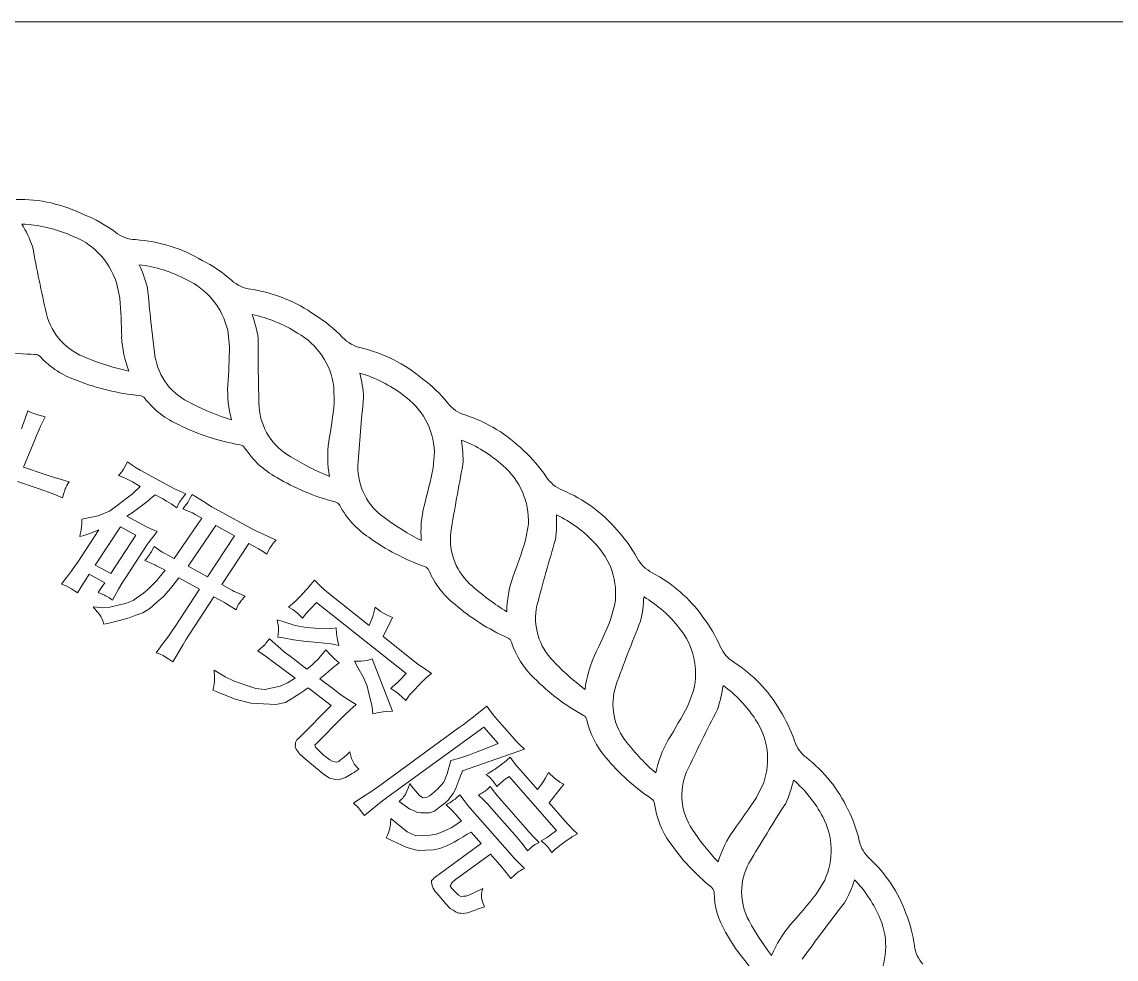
# Model space of a CAD drawing. Header units: millimetres. Extents: x 5 to 599, y 5 to 425.
# Drawn here: x 569.58 to 577.97, y 257.68 to 264.87 of the extents above; entities that cross this region are included whole.
import ezdxf

# ---------------------------------------------------------------- set-up
doc = ezdxf.new("R2010")
doc.units = ezdxf.units.MM
doc.linetypes.add('XKITLINE00', pattern=[0])
doc.layers.add('OtherObjectType', color=1, linetype='Continuous', lineweight=0)

# ---------------------------------------------------------------- blocks, each defined once
blk = doc.blocks.new('*A3')
at = {"layer": 'OtherObjectType', "color": 7, "linetype": 'XKITLINE00', "lineweight": 0}
blk.add_line((539.9, 264.8665), (593.9691, 264.8665), dxfattribs=at)
at = {"layer": 'OtherObjectType', "color": 6, "linetype": 'XKITLINE00', "lineweight": 0}
for p, q in [((570.3066, 262.8697), (570.3326, 262.7476)), ((571.1593, 262.5023), (571.1735, 262.3787)), ((571.9736, 262.0686), (571.976, 261.9443)), ((569.5954, 261.7902), (569.628, 261.8847)), ((569.628, 261.8847), (569.628, 261.8847)), ((569.628, 261.8847), (569.6595, 261.8691)), ((569.6595, 261.8691), (569.7043, 261.8539)), ((569.7043, 261.8539), (569.7617, 261.8389)), ((569.7617, 261.8389), (569.7413, 261.799)), ((569.5791, 261.747), (569.591, 261.7768)), ((569.591, 261.7768), (569.5954, 261.7902)), ((569.5954, 261.7902), (569.5954, 261.7902)), ((569.7075, 261.725), (569.6959, 261.6973)), ((569.7169, 261.7466), (569.7075, 261.725)), ((569.7266, 261.7683), (569.7169, 261.7466)), ((569.7413, 261.799), (569.7266, 261.7683)), ((569.6822, 261.6636), (569.596, 261.4538)), ((569.6959, 261.6973), (569.6822, 261.6636)), ((569.6822, 261.6636), (569.6822, 261.6636)), ((572.7434, 261.5718), (572.7339, 261.4478)), ((570.3724, 261.455), (570.3925, 261.4934)), ((570.3925, 261.4934), (570.3925, 261.4934)), ((570.3925, 261.4934), (570.4264, 261.4686)), ((569.596, 261.4538), (569.596, 261.4538)), ((569.596, 261.4538), (569.596, 261.4538)), ((569.596, 261.4538), (569.7601, 261.398)), ((569.7601, 261.398), (569.7601, 261.398)), ((569.7601, 261.398), (569.8148, 261.3793)), ((570.3238, 261.389), (570.335, 261.4025)), ((570.3688, 261.3705), (570.3238, 261.389)), ((570.335, 261.4025), (570.3419, 261.411)), ((570.3419, 261.411), (570.3447, 261.4145)), ((570.3447, 261.4145), (570.3479, 261.418)), ((570.3479, 261.418), (570.3533, 261.4263)), ((570.3533, 261.4263), (570.3617, 261.4391)), ((570.3617, 261.4391), (570.3724, 261.455)), ((570.3617, 261.4391), (570.3617, 261.4391)), ((570.3724, 261.455), (570.3724, 261.455)), ((570.3724, 261.455), (570.3724, 261.455)), ((570.4264, 261.4686), (570.459, 261.448)), ((570.459, 261.448), (570.4893, 261.4312)), ((570.4893, 261.4312), (570.4893, 261.4312)), ((570.4893, 261.4312), (570.7235, 261.3038)), ((569.7075, 261.2892), (569.5504, 261.3427)), ((569.8148, 261.3793), (569.8766, 261.3605)), ((569.8766, 261.3605), (569.9449, 261.3417)), ((569.9283, 261.3132), (569.9232, 261.3036)), ((569.9353, 261.3259), (569.9283, 261.3132)), ((569.9449, 261.3417), (569.9353, 261.3259)), ((570.4043, 261.3543), (570.3688, 261.3705)), ((570.4298, 261.3405), (570.4043, 261.3543)), ((570.4889, 261.3065), (570.4298, 261.3405)), ((570.4298, 261.3405), (570.4298, 261.3405)), ((570.4425, 261.261), (570.4889, 261.3065)), ((570.4889, 261.3065), (570.4889, 261.3065)), ((570.4889, 261.3065), (570.4889, 261.3065)), ((569.7597, 261.2713), (569.7075, 261.2892)), ((569.7075, 261.2892), (569.7075, 261.2892)), ((569.8224, 261.2481), (569.7597, 261.2713)), ((569.8951, 261.2196), (569.8224, 261.2481)), ((569.905, 261.254), (569.8951, 261.2196)), ((569.9108, 261.2741), (569.905, 261.254)), ((569.9128, 261.2803), (569.9108, 261.2741)), ((569.915, 261.2863), (569.9128, 261.2803)), ((569.9184, 261.2941), (569.915, 261.2863)), ((569.9232, 261.3036), (569.9184, 261.2941)), ((570.3903, 261.2174), (570.4304, 261.2491)), ((570.4304, 261.2491), (570.4425, 261.261)), ((570.4425, 261.261), (570.4425, 261.261)), ((570.5805, 261.2226), (570.5636, 261.2081)), ((570.6034, 261.2418), (570.5805, 261.2226)), ((570.6623, 261.2098), (570.6034, 261.2418)), ((570.6034, 261.2418), (570.6034, 261.2418)), ((570.7235, 261.3038), (570.7235, 261.3038)), ((570.7235, 261.3038), (570.7528, 261.2876)), ((570.7528, 261.2876), (570.7918, 261.2696)), ((570.7918, 261.2696), (570.84, 261.2495)), ((570.8181, 261.2243), (570.8123, 261.2163)), ((570.8274, 261.2354), (570.8181, 261.2243)), ((570.84, 261.2495), (570.8274, 261.2354)), ((570.8671, 261.2087), (570.8868, 261.2439)), ((570.8868, 261.2439), (570.9863, 261.1816)), ((570.2543, 261.115), (570.3224, 261.1662)), ((570.3224, 261.1662), (570.3903, 261.2174)), ((570.4961, 261.1545), (570.4584, 261.1259)), ((570.5532, 261.1986), (570.4961, 261.1545)), ((570.4961, 261.1545), (570.4961, 261.1545)), ((570.5636, 261.2081), (570.5532, 261.1986)), ((570.5532, 261.1986), (570.5532, 261.1986)), ((570.6914, 261.1937), (570.6623, 261.2098)), ((570.6623, 261.2098), (570.6623, 261.2098)), ((570.7273, 261.1712), (570.6914, 261.1937)), ((570.7695, 261.1421), (570.7273, 261.1712)), ((570.7834, 261.1716), (570.7695, 261.1421)), ((570.7924, 261.1892), (570.7834, 261.1716)), ((570.797, 261.1953), (570.7924, 261.1892)), ((570.8015, 261.2013), (570.797, 261.1953)), ((570.8065, 261.2083), (570.8015, 261.2013)), ((570.8123, 261.2163), (570.8065, 261.2083)), ((570.8151, 261.1343), (570.8256, 261.1472)), ((570.8256, 261.1472), (570.8342, 261.1575)), ((570.8342, 261.1575), (570.84, 261.1651)), ((570.84, 261.1651), (570.8465, 261.1727)), ((570.8465, 261.1727), (570.8507, 261.179)), ((570.8507, 261.179), (570.8535, 261.1837)), ((570.8535, 261.1837), (570.8559, 261.1887)), ((570.8559, 261.1887), (570.8671, 261.2087)), ((570.9863, 261.1816), (571.0363, 261.1502)), ((571.0363, 261.1502), (571.0373, 261.1498)), ((571.0373, 261.1498), (571.0373, 261.1498)), ((571.0373, 261.1498), (571.3609, 260.9733)), ((570.0418, 261.0556), (570.0647, 261.06)), ((570.0418, 261.0195), (570.0418, 261.0556)), ((570.0418, 261.0556), (570.0418, 261.0556)), ((570.0647, 261.06), (570.1683, 261.0795)), ((570.0647, 261.06), (570.0647, 261.06)), ((570.1683, 261.0795), (570.2543, 261.115)), ((570.4359, 261.1088), (570.3859, 261.0779)), ((570.3859, 261.0779), (570.3859, 261.0779)), ((570.3859, 261.0779), (570.3859, 261.0779)), ((570.3859, 261.0779), (570.5048, 261.0131)), ((570.4385, 261.1107), (570.4359, 261.1088)), ((570.4359, 261.1088), (570.4359, 261.1088)), ((570.4584, 261.1259), (570.4385, 261.1107)), ((570.7486, 260.753), (570.962, 261.0633)), ((570.8577, 261.1172), (570.8151, 261.1343)), ((570.8894, 261.103), (570.8577, 261.1172)), ((570.9099, 261.0917), (570.8894, 261.103)), ((570.962, 261.0633), (570.9099, 261.0917)), ((570.9099, 261.0917), (570.9099, 261.0917)), ((570.962, 261.0633), (570.962, 261.0633)), ((570.962, 261.0633), (570.962, 261.0633)), ((570.0337, 260.9597), (570.0365, 260.9765)), ((570.0343, 260.762), (570.1725, 260.9733)), ((570.0365, 260.9765), (570.0397, 260.9932)), ((570.0397, 260.9932), (570.0418, 261.0195)), ((570.1725, 260.9733), (570.1285, 260.9553)), ((570.3378, 260.9966), (570.1452, 260.7026)), ((570.1725, 260.9733), (570.1725, 260.9733)), ((570.4568, 260.9319), (570.3378, 260.9966)), ((570.5048, 261.0131), (570.5048, 261.0131)), ((570.5048, 261.0131), (570.5367, 260.9957)), ((570.5367, 260.9957), (570.5745, 260.9781)), ((570.5745, 260.9781), (570.6185, 260.9603)), ((571.0688, 261.0052), (570.8565, 260.6942)), ((571.2112, 260.9276), (571.0688, 261.0052)), ((571.3609, 260.9733), (571.3609, 260.9733)), ((571.3609, 260.9733), (571.3689, 260.9689)), ((573.4628, 261.0157), (573.4415, 260.8929)), ((570.0255, 260.9209), (570.0299, 260.9412)), ((570.049, 260.9283), (570.0255, 260.9209)), ((570.0255, 260.9209), (570.0255, 260.9209)), ((570.0299, 260.9412), (570.0337, 260.9597)), ((570.0874, 260.9403), (570.049, 260.9283)), ((570.049, 260.9283), (570.049, 260.9283)), ((570.1285, 260.9553), (570.0874, 260.9403)), ((570.2641, 260.6378), (570.4568, 260.9319)), ((570.5735, 260.902), (570.5598, 260.8841)), ((570.5875, 260.9199), (570.5735, 260.902)), ((570.6026, 260.9394), (570.5875, 260.9199)), ((570.6185, 260.9603), (570.6026, 260.9394)), ((571.0053, 260.6131), (571.2112, 260.9276)), ((571.3689, 260.9689), (571.4258, 260.9423)), ((571.4258, 260.9423), (571.5304, 260.8933)), ((571.5304, 260.8933), (571.5162, 260.8782)), ((570.5435, 260.8615), (570.373, 260.6013)), ((570.5498, 260.8706), (570.5435, 260.8615)), ((570.5435, 260.8615), (570.5435, 260.8615)), ((570.5598, 260.8841), (570.5498, 260.8706)), ((570.5715, 260.799), (570.5751, 260.8044)), ((570.5751, 260.8044), (570.5767, 260.8067)), ((570.5767, 260.8067), (570.5956, 260.8456)), ((570.5767, 260.8067), (570.5767, 260.8067)), ((570.5956, 260.8456), (570.5956, 260.8456)), ((570.5956, 260.8456), (570.6321, 260.8195)), ((570.6321, 260.8195), (570.6576, 260.8025)), ((570.6576, 260.8025), (570.6719, 260.7948)), ((571.3217, 260.8674), (571.1154, 260.5529)), ((571.3673, 260.8424), (571.3217, 260.8674)), ((571.3217, 260.8674), (571.3217, 260.8674)), ((571.3217, 260.8674), (571.3217, 260.8674)), ((571.3948, 260.8275), (571.3673, 260.8424)), ((571.3673, 260.8424), (571.3673, 260.8424)), ((571.4252, 260.8085), (571.3948, 260.8275)), ((571.4583, 260.7854), (571.4252, 260.8085)), ((571.473, 260.8136), (571.4583, 260.7854)), ((571.483, 260.8317), (571.473, 260.8136)), ((571.488, 260.8398), (571.483, 260.8317)), ((571.4923, 260.8477), (571.488, 260.8398)), ((571.4969, 260.8549), (571.4923, 260.8477)), ((571.5019, 260.8612), (571.4969, 260.8549)), ((571.5065, 260.8676), (571.5019, 260.8612)), ((571.5162, 260.8782), (571.5065, 260.8676)), ((569.9871, 260.6922), (570.0104, 260.7257)), ((570.0104, 260.7257), (570.0343, 260.762)), ((570.0343, 260.762), (570.0343, 260.762)), ((570.5259, 260.7393), (570.5365, 260.7519)), ((570.5789, 260.7156), (570.5259, 260.7393)), ((570.5365, 260.7519), (570.5441, 260.7615)), ((570.5441, 260.7615), (570.549, 260.7681)), ((570.549, 260.7681), (570.5538, 260.7746)), ((570.5538, 260.7746), (570.5594, 260.7822)), ((570.5594, 260.7822), (570.5652, 260.7906)), ((570.5652, 260.7906), (570.5715, 260.799)), ((570.6719, 260.7948), (570.6719, 260.7948)), ((570.6719, 260.7948), (570.7486, 260.753)), ((570.7486, 260.753), (570.7486, 260.753)), ((570.7486, 260.753), (570.7486, 260.753)), ((569.9415, 260.6311), (569.9642, 260.6617)), ((569.9642, 260.6617), (569.9871, 260.6922)), ((570.1452, 260.7026), (570.2641, 260.6378)), ((570.6068, 260.7028), (570.5789, 260.7156)), ((570.6102, 260.701), (570.6068, 260.7028)), ((570.6795, 260.6631), (570.6102, 260.701)), ((570.6102, 260.701), (570.6102, 260.701)), ((570.6357, 260.6088), (570.6795, 260.6631)), ((570.6795, 260.6631), (570.6795, 260.6631)), ((570.6795, 260.6631), (570.6795, 260.6631)), ((570.8565, 260.6942), (571.0053, 260.6131)), ((569.8865, 260.5567), (569.9156, 260.596)), ((569.921, 260.5439), (569.8865, 260.5567)), ((569.9156, 260.596), (569.9415, 260.6311)), ((570.0653, 260.5806), (570.0363, 260.5364)), ((570.0992, 260.6325), (570.0653, 260.5806)), ((570.0653, 260.5806), (570.0653, 260.5806)), ((570.0653, 260.5806), (570.0653, 260.5806)), ((570.2181, 260.5676), (570.0992, 260.6325)), ((570.0992, 260.6325), (570.0992, 260.6325)), ((570.0992, 260.6325), (570.0992, 260.6325)), ((570.1936, 260.5304), (570.2181, 260.5676)), ((570.2181, 260.5676), (570.2181, 260.5676)), ((570.2181, 260.5676), (570.2181, 260.5676)), ((570.3491, 260.5614), (570.3236, 260.5178)), ((570.3654, 260.5893), (570.3491, 260.5614)), ((570.373, 260.6013), (570.3654, 260.5893)), ((570.373, 260.6013), (570.373, 260.6013)), ((570.5709, 260.5383), (570.5962, 260.5633)), ((570.5962, 260.5633), (570.6179, 260.5868)), ((570.6179, 260.5868), (570.6357, 260.6088)), ((570.6357, 260.6088), (570.6357, 260.6088)), ((570.7862, 260.605), (570.7239, 260.5254)), ((570.9439, 260.5192), (570.7862, 260.605)), ((570.7862, 260.605), (570.7862, 260.605)), ((571.1154, 260.5529), (571.1154, 260.5529)), ((571.1154, 260.5529), (571.1154, 260.5529)), ((571.1154, 260.5529), (571.1964, 260.5091)), ((571.7813, 260.5358), (571.8233, 260.5875)), ((571.8233, 260.5875), (571.8233, 260.5875)), ((571.8233, 260.5875), (571.8703, 260.5418)), ((569.962, 260.5216), (569.921, 260.5439)), ((570.0092, 260.4898), (569.962, 260.5216)), ((570.0363, 260.5364), (570.0092, 260.4898)), ((570.0092, 260.4898), (570.0092, 260.4898)), ((570.0363, 260.5364), (570.0363, 260.5364)), ((570.0363, 260.5364), (570.0363, 260.5364)), ((570.1681, 260.4938), (570.1719, 260.5009)), ((570.1984, 260.4804), (570.1681, 260.4938)), ((570.1719, 260.5009), (570.1747, 260.5058)), ((570.1747, 260.5058), (570.1777, 260.5084)), ((570.1777, 260.5084), (570.1936, 260.5304)), ((570.1777, 260.5084), (570.1777, 260.5084)), ((570.1936, 260.5304), (570.1936, 260.5304)), ((570.1936, 260.5304), (570.1936, 260.5304)), ((570.2169, 260.4719), (570.1984, 260.4804)), ((570.2246, 260.4684), (570.2169, 260.4719)), ((570.232, 260.4648), (570.2246, 260.4684)), ((570.3236, 260.5178), (570.276, 260.435)), ((570.3236, 260.5178), (570.3236, 260.5178)), ((570.4742, 260.4589), (570.5132, 260.4867)), ((570.5132, 260.4867), (570.5453, 260.5132)), ((570.5453, 260.5132), (570.5709, 260.5383)), ((570.7239, 260.5254), (570.6669, 260.4626)), ((570.7565, 260.2331), (570.9439, 260.5192)), ((570.9439, 260.5192), (570.9439, 260.5192)), ((570.9439, 260.5192), (570.9439, 260.5192)), ((571.1964, 260.5091), (571.1964, 260.5091)), ((571.1964, 260.5091), (571.2102, 260.5014)), ((571.2102, 260.5014), (571.2428, 260.4867)), ((571.2428, 260.4867), (571.2936, 260.4652)), ((571.6996, 260.4481), (571.747, 260.4979)), ((571.747, 260.4979), (571.7492, 260.5)), ((571.747, 260.4979), (571.747, 260.4979)), ((571.7492, 260.5), (571.7536, 260.5049)), ((571.7536, 260.5049), (571.761, 260.5133)), ((571.761, 260.5133), (571.7681, 260.5214)), ((571.7681, 260.5214), (571.7749, 260.5289)), ((571.7749, 260.5289), (571.7813, 260.5358)), ((571.7813, 260.5358), (571.7813, 260.5358)), ((571.8703, 260.5418), (571.9022, 260.5123)), ((571.9022, 260.5123), (571.9189, 260.4991)), ((571.9189, 260.4991), (571.9189, 260.4991)), ((571.9189, 260.4991), (572.2433, 260.2409)), ((570.1293, 260.3829), (570.1293, 260.3829)), ((570.1293, 260.3829), (570.1563, 260.3805)), ((570.1601, 260.3457), (570.1293, 260.3829)), ((570.2493, 260.4536), (570.232, 260.4648)), ((570.276, 260.435), (570.2493, 260.4536)), ((570.2563, 260.3812), (570.3202, 260.3956)), ((570.276, 260.435), (570.276, 260.435)), ((570.3202, 260.3956), (570.3838, 260.4099)), ((570.3838, 260.4099), (570.4355, 260.4311)), ((570.4355, 260.4311), (570.4742, 260.4589)), ((570.615, 260.4168), (570.563, 260.3708)), ((570.6669, 260.4626), (570.615, 260.4168)), ((571.0542, 260.4591), (570.8667, 260.173)), ((571.1347, 260.4152), (571.0542, 260.4591)), ((571.0542, 260.4591), (571.0542, 260.4591)), ((571.0542, 260.4591), (571.0542, 260.4591)), ((571.1415, 260.4116), (571.1347, 260.4152)), ((571.1347, 260.4152), (571.1347, 260.4152)), ((571.1713, 260.3928), (571.1415, 260.4116)), ((571.2241, 260.3588), (571.1713, 260.3928)), ((571.2357, 260.3871), (571.2241, 260.3588)), ((571.2444, 260.4048), (571.2357, 260.3871)), ((571.2494, 260.4118), (571.2444, 260.4048)), ((571.2546, 260.4187), (571.2494, 260.4118)), ((571.2599, 260.4257), (571.2546, 260.4187)), ((571.2659, 260.4328), (571.2599, 260.4257)), ((571.2717, 260.4399), (571.2659, 260.4328)), ((571.2809, 260.4507), (571.2717, 260.4399)), ((571.2936, 260.4652), (571.2809, 260.4507)), ((571.6256, 260.3809), (571.6423, 260.3945)), ((571.6423, 260.3945), (571.6554, 260.4054)), ((571.6554, 260.4054), (571.6646, 260.4137)), ((571.6646, 260.4137), (571.6739, 260.4221)), ((571.6739, 260.4221), (571.6857, 260.4335)), ((571.6857, 260.4335), (571.6996, 260.4481)), ((571.6996, 260.4481), (571.6996, 260.4481)), ((571.8398, 260.4167), (571.7954, 260.3701)), ((572.5258, 259.8709), (571.8398, 260.4167)), ((571.8398, 260.4167), (571.8398, 260.4167)), ((571.8398, 260.4167), (571.8398, 260.4167)), ((574.1263, 260.4045), (574.0933, 260.2839)), ((570.1563, 260.3805), (570.1563, 260.3805)), ((570.1563, 260.3805), (570.2017, 260.3762)), ((570.1792, 260.3207), (570.1601, 260.3457)), ((570.187, 260.3078), (570.1792, 260.3207)), ((570.1946, 260.2948), (570.187, 260.3078)), ((570.2017, 260.3762), (570.2563, 260.3812)), ((570.4568, 260.3179), (570.4035, 260.2979)), ((570.5104, 260.338), (570.4568, 260.3179)), ((570.563, 260.3708), (570.5104, 260.338)), ((571.6584, 260.3618), (571.6256, 260.3809)), ((571.6943, 260.3332), (571.6584, 260.3618)), ((571.7335, 260.2952), (571.6943, 260.3332)), ((571.7612, 260.3324), (571.7335, 260.2952)), ((571.765, 260.3376), (571.7612, 260.3324)), ((571.7612, 260.3324), (571.7612, 260.3324)), ((571.7763, 260.3502), (571.765, 260.3376)), ((571.7954, 260.3701), (571.7763, 260.3502)), ((571.7954, 260.3701), (571.7954, 260.3701)), ((572.2588, 260.2787), (572.2682, 260.3016)), ((572.2682, 260.3016), (572.271, 260.3098)), ((572.271, 260.3098), (572.2893, 260.3792)), ((572.271, 260.3098), (572.271, 260.3098)), ((572.2893, 260.3792), (572.2893, 260.3792)), ((572.2893, 260.3792), (572.3311, 260.3481)), ((572.3311, 260.3481), (572.3757, 260.3219)), ((572.4231, 260.3007), (572.35, 260.156)), ((572.3757, 260.3219), (572.4231, 260.3007)), ((572.4231, 260.3007), (572.4231, 260.3007)), ((570.2025, 260.2755), (570.1946, 260.2948)), ((570.2103, 260.2498), (570.2025, 260.2755)), ((570.2398, 260.2565), (570.2103, 260.2498)), ((570.2103, 260.2498), (570.2103, 260.2498)), ((570.331, 260.2776), (570.2398, 260.2565)), ((570.2398, 260.2565), (570.2398, 260.2565)), ((570.4035, 260.2979), (570.331, 260.2776)), ((570.7342, 260.1991), (570.7565, 260.2331)), ((570.7565, 260.2331), (570.7565, 260.2331)), ((571.5379, 260.2831), (571.5379, 260.2831)), ((571.5379, 260.2831), (571.5736, 260.2722)), ((571.5445, 260.2542), (571.5379, 260.2831)), ((571.5483, 260.231), (571.5445, 260.2542)), ((571.5487, 260.2133), (571.5483, 260.231)), ((571.5736, 260.2722), (571.5736, 260.2722)), ((571.5736, 260.2722), (571.6755, 260.2411)), ((571.6755, 260.2411), (571.7596, 260.2237)), ((571.7335, 260.2952), (571.7335, 260.2952)), ((571.7596, 260.2237), (571.8261, 260.2197)), ((571.8261, 260.2197), (571.8926, 260.2158)), ((571.8926, 260.2158), (571.936, 260.215)), ((571.936, 260.215), (571.9561, 260.2176)), ((571.9561, 260.2176), (571.9908, 260.2215)), ((571.9561, 260.2176), (571.9561, 260.2176)), ((571.9908, 260.2215), (571.9908, 260.2215)), ((571.9908, 260.2215), (571.9942, 260.1757)), ((572.2433, 260.2409), (572.2588, 260.2787)), ((572.2433, 260.2409), (572.2433, 260.2409)), ((570.6725, 260.1137), (570.6926, 260.1411)), ((570.6926, 260.1411), (570.7127, 260.1684)), ((570.7127, 260.1684), (570.7342, 260.1991)), ((570.8667, 260.173), (570.8384, 260.1299)), ((570.8667, 260.173), (570.8667, 260.173)), ((571.4527, 260.1041), (571.48, 260.1385)), ((571.48, 260.1385), (571.48, 260.1385)), ((571.48, 260.1385), (571.5429, 260.0814)), ((571.5425, 260.1517), (571.5467, 260.175)), ((571.5851, 260.1441), (571.5425, 260.1517)), ((571.5425, 260.1517), (571.5425, 260.1517)), ((571.5467, 260.175), (571.5487, 260.1955)), ((571.5487, 260.1955), (571.5487, 260.2133)), ((571.6646, 260.1298), (571.5851, 260.1441)), ((571.5851, 260.1441), (571.5851, 260.1441)), ((571.9942, 260.1757), (572.0013, 260.131)), ((572.35, 260.156), (572.35, 260.156)), ((572.35, 260.156), (572.35, 260.156)), ((572.35, 260.156), (572.6047, 259.9534)), ((570.6108, 260.0316), (570.6452, 260.0773)), ((570.6452, 260.0773), (570.6725, 260.1137)), ((570.8027, 260.0698), (570.7398, 259.9612)), ((570.8171, 260.0955), (570.8027, 260.0698)), ((570.8027, 260.0698), (570.8027, 260.0698)), ((570.8384, 260.1299), (570.8171, 260.0955)), ((571.3906, 260.0451), (571.4047, 260.0585)), ((571.4047, 260.0585), (571.4155, 260.0683)), ((571.4155, 260.0683), (571.423, 260.0747)), ((571.423, 260.0747), (571.43, 260.0811)), ((571.43, 260.0811), (571.4354, 260.0854)), ((571.4354, 260.0854), (571.4382, 260.0878)), ((571.4382, 260.0878), (571.4408, 260.0902)), ((571.4408, 260.0902), (571.4459, 260.0955)), ((571.4459, 260.0955), (571.4527, 260.1041)), ((571.4527, 260.1041), (571.4527, 260.1041)), ((571.5429, 260.0814), (571.5955, 260.0367)), ((571.744, 260.1188), (571.6646, 260.1298)), ((571.8229, 260.1112), (571.744, 260.1188)), ((571.902, 260.1037), (571.8229, 260.1112)), ((571.8613, 259.9922), (571.9113, 260.0523)), ((571.949, 260.0984), (571.902, 260.1037)), ((571.9113, 260.0523), (571.9113, 260.0523)), ((571.9113, 260.0523), (571.9448, 260.0177)), ((571.9643, 260.0957), (571.949, 260.0984)), ((572.0119, 260.0874), (571.9643, 260.0957)), ((571.9643, 260.0957), (571.9643, 260.0957)), ((572.0013, 260.131), (572.0119, 260.0874)), ((572.0119, 260.0874), (572.0119, 260.0874)), ((570.6424, 260.0195), (570.6108, 260.0316)), ((570.6641, 260.01), (570.6424, 260.0195)), ((570.6763, 260.0028), (570.6641, 260.01)), ((570.6884, 259.9957), (570.6763, 260.0028)), ((570.7097, 259.9818), (570.6884, 259.9957)), ((570.7398, 259.9612), (570.7097, 259.9818)), ((571.4561, 259.9989), (571.3906, 260.0451)), ((571.5115, 259.9589), (571.4561, 259.9989)), ((571.5955, 260.0367), (571.6373, 260.0045)), ((571.6373, 260.0045), (571.6373, 260.0045)), ((571.6373, 260.0045), (571.7665, 259.9051)), ((571.8203, 259.9513), (571.8548, 259.9852)), ((571.8548, 259.9852), (571.8572, 259.9879)), ((571.8548, 259.9852), (571.8548, 259.9852)), ((571.8572, 259.9879), (571.8595, 259.9902)), ((571.8595, 259.9902), (571.8613, 259.9922)), ((571.8613, 259.9922), (571.8613, 259.9922)), ((571.9448, 260.0177), (571.979, 259.9849)), ((571.979, 259.9849), (572.0147, 259.9541)), ((572.1306, 259.9668), (572.1817, 259.9669)), ((572.1578, 259.9173), (572.1306, 259.9668)), ((572.1306, 259.9668), (572.1306, 259.9668)), ((572.1817, 259.9669), (572.2271, 259.9729)), ((572.2271, 259.9729), (572.2666, 259.9847)), ((572.2666, 259.9847), (572.2666, 259.9847)), ((572.2666, 259.9847), (572.4223, 259.5825)), ((570.7398, 259.9612), (570.7398, 259.9612)), ((571.0556, 259.8974), (571.0556, 259.8974)), ((571.0556, 259.8974), (571.0941, 259.8737)), ((571.0588, 259.8447), (571.0556, 259.8974)), ((571.5561, 259.9256), (571.5115, 259.9589)), ((571.6755, 259.8359), (571.5561, 259.9256)), ((571.5561, 259.9256), (571.5561, 259.9256)), ((571.7665, 259.9051), (571.791, 259.9253)), ((571.7665, 259.9051), (571.7665, 259.9051)), ((571.791, 259.9253), (571.8088, 259.9407)), ((571.8088, 259.9407), (571.8203, 259.9513)), ((571.8203, 259.9513), (571.8203, 259.9513)), ((571.9541, 259.9065), (571.9087, 259.8672)), ((572.0147, 259.9541), (571.9541, 259.9065)), ((571.9541, 259.9065), (571.9541, 259.9065)), ((571.9541, 259.9065), (571.9541, 259.9065)), ((572.0147, 259.9541), (572.0147, 259.9541)), ((572.1989, 259.8413), (572.1578, 259.9173)), ((572.1578, 259.9173), (572.1578, 259.9173)), ((572.6047, 259.9534), (572.6047, 259.9534)), ((572.6047, 259.9534), (572.62, 259.9413)), ((572.62, 259.9413), (572.6589, 259.9143)), ((572.6589, 259.9143), (572.7212, 259.8728)), ((571.0562, 259.7938), (571.059, 259.8101)), ((571.059, 259.8101), (571.0588, 259.8447)), ((571.0941, 259.8737), (571.0941, 259.8737)), ((571.0941, 259.8737), (571.1401, 259.8455)), ((571.1401, 259.8455), (571.2052, 259.8163)), ((571.2052, 259.8163), (571.2898, 259.7864)), ((571.5606, 259.7753), (571.618, 259.8)), ((571.618, 259.8), (571.6755, 259.8359)), ((571.6755, 259.8359), (571.6755, 259.8359)), ((571.9087, 259.8672), (571.8653, 259.83)), ((571.8653, 259.83), (571.8653, 259.83)), ((571.8653, 259.83), (571.8653, 259.83)), ((571.8653, 259.83), (571.9752, 259.7481)), ((571.9087, 259.8672), (571.9087, 259.8672)), ((571.9087, 259.8672), (571.9087, 259.8672)), ((572.2271, 259.7748), (572.1989, 259.8413)), ((572.4462, 259.7899), (572.4548, 259.7976)), ((572.4548, 259.7976), (572.4649, 259.8073)), ((572.4649, 259.8073), (572.4763, 259.8193)), ((572.4763, 259.8193), (572.5258, 259.8709)), ((572.4763, 259.8193), (572.4763, 259.8193)), ((572.5258, 259.8709), (572.5258, 259.8709)), ((572.5258, 259.8709), (572.5258, 259.8709)), ((572.6467, 259.8072), (572.633, 259.7927)), ((572.6591, 259.8194), (572.6467, 259.8072)), ((572.6704, 259.8295), (572.6591, 259.8194)), ((572.6812, 259.8396), (572.6704, 259.8295)), ((572.6981, 259.854), (572.6812, 259.8396)), ((572.7212, 259.8728), (572.6981, 259.854)), ((571.0455, 259.7445), (571.0497, 259.761)), ((571.0718, 259.7342), (571.0455, 259.7445)), ((571.0455, 259.7445), (571.0455, 259.7445)), ((571.0497, 259.761), (571.0534, 259.7774)), ((571.0534, 259.7774), (571.0562, 259.7938)), ((571.2175, 259.6753), (571.0718, 259.7342)), ((571.0718, 259.7342), (571.0718, 259.7342)), ((571.2898, 259.7864), (571.3743, 259.7564)), ((571.3743, 259.7564), (571.4453, 259.7483)), ((571.4453, 259.7483), (571.5027, 259.7617)), ((571.5027, 259.7617), (571.5606, 259.7753)), ((571.712, 259.7188), (571.6572, 259.6835)), ((571.7516, 259.7445), (571.712, 259.7188)), ((571.7763, 259.761), (571.7516, 259.7445)), ((571.9521, 259.6262), (571.7763, 259.761)), ((571.7763, 259.761), (571.7763, 259.761)), ((571.9752, 259.7481), (571.9752, 259.7481)), ((571.9752, 259.7481), (572.0163, 259.7164)), ((572.0163, 259.7164), (572.0722, 259.6781)), ((572.2411, 259.718), (572.2271, 259.7748)), ((572.2558, 259.661), (572.2411, 259.718)), ((572.4082, 259.7582), (572.4249, 259.7716)), ((572.4412, 259.7365), (572.4082, 259.7582)), ((572.4249, 259.7716), (572.4376, 259.7823)), ((572.4376, 259.7823), (572.4462, 259.7899)), ((572.4609, 259.723), (572.4412, 259.7365)), ((572.4671, 259.7174), (572.4609, 259.723)), ((572.4731, 259.7119), (572.4671, 259.7174)), ((572.5627, 259.7192), (572.5529, 259.7082)), ((572.5798, 259.7371), (572.5627, 259.7192)), ((572.633, 259.7927), (572.5798, 259.7371)), ((572.5798, 259.7371), (572.5798, 259.7371)), ((572.633, 259.7927), (572.633, 259.7927)), ((574.7289, 259.7429), (574.6845, 259.6254)), ((571.3376, 259.6434), (571.2175, 259.6753)), ((571.4328, 259.6384), (571.3376, 259.6434)), ((571.5276, 259.6333), (571.4328, 259.6384)), ((571.6025, 259.6485), (571.5276, 259.6333)), ((571.6572, 259.6835), (571.6025, 259.6485)), ((572.0722, 259.6781), (572.1433, 259.6334)), ((572.1433, 259.6334), (572.1188, 259.6119)), ((572.264, 259.6256), (572.2558, 259.661)), ((572.4922, 259.695), (572.4731, 259.7119)), ((572.5237, 259.6663), (572.4922, 259.695)), ((572.5505, 259.7045), (572.5237, 259.6663)), ((572.5237, 259.6663), (572.5237, 259.6663)), ((572.5529, 259.7082), (572.5505, 259.7045)), ((572.5505, 259.7045), (572.5505, 259.7045)), ((571.7092, 259.3824), (571.9521, 259.6262)), ((571.9521, 259.6262), (571.9521, 259.6262)), ((571.9521, 259.6262), (571.9521, 259.6262)), ((572.0553, 259.5534), (572.0388, 259.5363)), ((572.0708, 259.5687), (572.0553, 259.5534)), ((572.085, 259.5817), (572.0708, 259.5687)), ((572.0997, 259.5948), (572.085, 259.5817)), ((572.1188, 259.6119), (572.0997, 259.5948)), ((572.2666, 259.6122), (572.264, 259.6256)), ((572.2725, 259.5621), (572.2666, 259.6122)), ((572.2666, 259.6122), (572.2666, 259.6122)), ((572.317, 259.5741), (572.2725, 259.5621)), ((572.2725, 259.5621), (572.2725, 259.5621)), ((572.3673, 259.5809), (572.317, 259.5741)), ((572.4223, 259.5825), (572.3673, 259.5809)), ((572.4223, 259.5825), (572.4223, 259.5825)), ((573.0316, 259.5329), (573.144, 259.6217)), ((573.144, 259.6217), (573.144, 259.6217)), ((573.144, 259.6217), (573.1692, 259.5861)), ((573.1692, 259.5861), (573.1949, 259.5531)), ((573.1949, 259.5531), (573.2216, 259.523)), ((572.0388, 259.5363), (571.837, 259.3333)), ((572.0388, 259.5363), (572.0388, 259.5363)), ((573.1213, 259.4619), (572.4157, 258.9465)), ((572.9251, 259.4518), (572.9625, 259.4792)), ((572.9625, 259.4792), (572.9982, 259.5062)), ((572.9982, 259.5062), (573.0316, 259.5329)), ((573.0316, 259.5329), (573.0316, 259.5329)), ((573.2318, 259.3364), (573.1213, 259.4619)), ((573.1213, 259.4619), (573.1213, 259.4619)), ((573.1213, 259.4619), (573.1213, 259.4619)), ((573.2216, 259.523), (573.2216, 259.523)), ((573.2216, 259.523), (573.3395, 259.3882)), ((571.6891, 259.3624), (571.7092, 259.3824)), ((571.7092, 259.3824), (571.7092, 259.3824)), ((572.3432, 259.0271), (572.9251, 259.4518)), ((572.9251, 259.4518), (572.9251, 259.4518)), ((573.3395, 259.3882), (573.3395, 259.3882)), ((573.3395, 259.3882), (573.3674, 259.3567)), ((571.6777, 259.3112), (571.6783, 259.3277)), ((571.6851, 259.2926), (571.6777, 259.3112)), ((571.6783, 259.3277), (571.6785, 259.3442)), ((571.6785, 259.3442), (571.6891, 259.3624)), ((571.837, 259.3333), (571.8267, 259.324)), ((571.8267, 259.324), (571.8327, 259.3077)), ((571.8327, 259.3077), (571.8554, 259.2845)), ((571.837, 259.3333), (571.837, 259.3333)), ((573.1244, 259.2917), (573.2318, 259.3364)), ((573.2318, 259.3364), (573.2318, 259.3364)), ((573.3674, 259.3567), (573.3985, 259.3248)), ((573.3985, 259.3248), (573.4329, 259.2926)), ((571.7002, 259.2716), (571.6851, 259.2926)), ((571.7154, 259.2508), (571.7002, 259.2716)), ((571.7548, 259.2146), (571.7154, 259.2508)), ((571.8181, 259.1631), (571.7548, 259.2146)), ((571.8554, 259.2845), (571.8781, 259.2614)), ((571.8781, 259.2614), (571.8962, 259.2446)), ((571.8962, 259.2446), (571.9109, 259.2343)), ((571.9109, 259.2343), (571.9426, 259.2102)), ((571.9426, 259.2102), (571.9661, 259.1971)), ((572.0103, 259.198), (572.025, 259.2092)), ((572.025, 259.2092), (572.0396, 259.2204)), ((572.0396, 259.2204), (572.0553, 259.2337)), ((572.0553, 259.2337), (572.0726, 259.249)), ((572.0726, 259.249), (572.0955, 259.271)), ((572.0726, 259.249), (572.0726, 259.249)), ((572.0955, 259.271), (572.0955, 259.271)), ((572.0955, 259.271), (572.1089, 259.2195)), ((572.1089, 259.2195), (572.1314, 259.1753)), ((572.8703, 259.2043), (572.9271, 259.221)), ((572.9271, 259.221), (572.9745, 259.236)), ((573.4329, 259.2926), (572.9592, 259.1258)), ((572.9745, 259.236), (573.0129, 259.2493)), ((573.0129, 259.2493), (573.0512, 259.2627)), ((573.0512, 259.2627), (573.1244, 259.2917)), ((573.2957, 259.2056), (573.3238, 259.2314)), ((573.3238, 259.2314), (573.3485, 259.196)), ((573.4329, 259.2926), (573.4329, 259.2926)), ((571.8898, 259.1035), (571.8181, 259.1631)), ((571.9661, 259.1971), (571.981, 259.1952)), ((571.981, 259.1952), (571.9954, 259.1934)), ((571.9954, 259.1934), (572.0103, 259.198)), ((572.1314, 259.1753), (572.1638, 259.138)), ((572.1501, 259.129), (572.1401, 259.1223)), ((572.1638, 259.138), (572.1501, 259.129)), ((572.8419, 259.1027), (572.8703, 259.2043)), ((572.9592, 259.1258), (572.9478, 259.1007)), ((572.9592, 259.1258), (572.9592, 259.1258)), ((573.1824, 259.1235), (573.1945, 259.13)), ((573.1945, 259.13), (573.2041, 259.1357)), ((573.2041, 259.1357), (573.2111, 259.1406)), ((573.2111, 259.1406), (573.2702, 259.184)), ((573.2111, 259.1406), (573.2111, 259.1406)), ((573.2702, 259.184), (573.2782, 259.1897)), ((573.2702, 259.184), (573.2702, 259.184)), ((573.2782, 259.1897), (573.2957, 259.2056)), ((573.3485, 259.196), (573.3752, 259.1623)), ((573.3752, 259.1623), (573.403, 259.1304)), ((573.403, 259.1304), (573.403, 259.1304)), ((573.403, 259.1304), (573.5329, 258.9826)), ((571.9382, 259.0707), (571.8898, 259.1035)), ((571.9623, 259.0648), (571.9382, 259.0707)), ((571.9868, 259.0588), (571.9623, 259.0648)), ((572.0071, 259.0581), (571.9868, 259.0588)), ((572.0234, 259.0624), (572.0071, 259.0581)), ((572.0396, 259.0669), (572.0234, 259.0624)), ((572.0609, 259.0761), (572.0396, 259.0669)), ((572.0866, 259.0902), (572.0609, 259.0761)), ((572.112, 259.1043), (572.0866, 259.0902)), ((572.1278, 259.1135), (572.112, 259.1043)), ((572.1341, 259.1178), (572.1278, 259.1135)), ((572.1401, 259.1223), (572.1341, 259.1178)), ((572.8166, 259.0393), (572.8419, 259.1027)), ((572.9349, 259.0676), (572.9195, 259.0269)), ((572.9478, 259.1007), (572.9349, 259.0676)), ((573.141, 259.098), (573.1569, 259.1084)), ((573.1663, 259.0776), (573.141, 259.098)), ((573.1569, 259.1084), (573.1704, 259.1168)), ((573.1931, 259.0471), (573.1663, 259.0776)), ((573.1704, 259.1168), (573.1824, 259.1235)), ((573.2214, 259.0065), (573.1931, 259.0471)), ((573.268, 259.048), (573.2533, 259.0352)), ((573.2776, 259.0562), (573.268, 259.048)), ((573.2822, 259.0594), (573.2776, 259.0562)), ((573.3148, 259.0833), (573.2822, 259.0594)), ((573.2822, 259.0594), (573.2822, 259.0594)), ((573.6798, 258.6677), (573.3148, 259.0833)), ((573.3148, 259.0833), (573.3148, 259.0833)), ((573.3148, 259.0833), (573.3148, 259.0833)), ((573.5651, 259.0273), (573.5846, 259.0556)), ((573.5846, 259.0556), (573.5916, 259.0673)), ((573.5916, 259.0673), (573.6169, 259.1125)), ((573.5916, 259.0673), (573.5916, 259.0673)), ((573.6169, 259.1125), (573.6169, 259.1125)), ((573.6169, 259.1125), (573.6641, 259.07)), ((573.6641, 259.07), (573.7037, 259.0403)), ((572.2142, 258.9387), (572.2481, 258.961)), ((572.2481, 258.961), (572.2821, 258.9836)), ((572.2821, 258.9836), (572.3138, 259.0056)), ((572.3138, 259.0056), (572.3432, 259.0271)), ((572.3432, 259.0271), (572.3432, 259.0271)), ((572.5272, 258.9573), (572.5332, 258.9695)), ((572.5332, 258.9695), (572.5424, 258.9936)), ((572.5424, 258.9936), (572.5551, 259.0299)), ((572.5551, 259.0299), (572.5675, 259.0086)), ((572.5675, 259.0086), (572.582, 258.9894)), ((572.582, 258.9894), (572.5985, 258.9721)), ((572.5985, 258.9721), (572.6298, 258.9365)), ((572.7228, 258.9464), (572.7471, 258.9664)), ((572.7471, 258.9664), (572.7706, 258.989)), ((572.7706, 258.989), (572.7935, 259.0142)), ((572.7935, 259.0142), (572.8166, 259.0393)), ((572.9044, 258.9858), (572.8875, 258.9531)), ((572.9195, 259.0269), (572.9044, 258.9858)), ((573.1071, 258.955), (573.1141, 258.9595)), ((573.1141, 258.9595), (573.1207, 258.9639)), ((573.1207, 258.9639), (573.127, 258.9679)), ((573.127, 258.9679), (573.1326, 258.9713)), ((573.1326, 258.9713), (573.138, 258.9748)), ((573.138, 258.9748), (573.1509, 258.986)), ((573.1509, 258.986), (573.1706, 259.0051)), ((573.1706, 259.0051), (573.2039, 258.9617)), ((573.2039, 258.9617), (573.2332, 258.9254)), ((573.2533, 259.0352), (573.2214, 259.0065)), ((573.2214, 259.0065), (573.2214, 259.0065)), ((573.2533, 259.0352), (573.2533, 259.0352)), ((573.5329, 258.9826), (573.5651, 259.0273)), ((573.5329, 258.9826), (573.5329, 258.9826)), ((573.7356, 259.0235), (573.6223, 258.8807)), ((573.7037, 259.0403), (573.7356, 259.0235)), ((573.7356, 259.0235), (573.7356, 259.0235)), ((575.2659, 259.0359), (575.2105, 258.9224)), ((572.1244, 258.8776), (572.173, 258.9108)), ((572.1491, 258.855), (572.1244, 258.8776)), ((572.173, 258.9108), (572.2142, 258.9387)), ((572.3199, 258.8762), (572.3094, 258.8673)), ((572.3552, 258.9028), (572.3199, 258.8762)), ((572.4157, 258.9465), (572.3552, 258.9028)), ((572.4157, 258.9465), (572.4157, 258.9465)), ((572.4743, 258.8919), (572.4894, 258.906)), ((572.5203, 258.8566), (572.4743, 258.8919)), ((572.4894, 258.906), (572.5002, 258.9172)), ((572.5002, 258.9172), (572.5073, 258.926)), ((572.5073, 258.926), (572.5149, 258.9346)), ((572.5149, 258.9346), (572.5213, 258.9451)), ((572.5213, 258.9451), (572.5272, 258.9573)), ((572.6298, 258.9365), (572.6535, 258.92)), ((572.6535, 258.92), (572.6706, 258.9225)), ((572.6706, 258.9225), (572.6873, 258.9253)), ((572.6873, 258.9253), (572.7045, 258.9332)), ((572.7045, 258.9332), (572.7228, 258.9464)), ((572.8224, 258.8773), (572.7827, 258.8476)), ((572.8516, 258.9043), (572.8224, 258.8773)), ((572.8329, 258.8648), (572.8492, 258.8745)), ((572.8492, 258.8745), (572.8616, 258.8819)), ((572.8696, 258.9288), (572.8516, 258.9043)), ((572.8616, 258.8819), (572.8703, 258.887)), ((572.8875, 258.9531), (572.8696, 258.9288)), ((572.8703, 258.887), (572.8881, 258.9001)), ((572.8703, 258.887), (572.8703, 258.887)), ((572.8881, 258.9001), (572.9012, 258.9094)), ((572.8881, 258.9001), (572.8881, 258.9001)), ((572.9012, 258.9094), (572.9078, 258.9144)), ((572.9078, 258.9144), (572.9086, 258.915)), ((572.9086, 258.915), (572.9379, 258.9415)), ((572.9086, 258.915), (572.9086, 258.915)), ((572.9379, 258.9415), (572.9379, 258.9415)), ((572.9379, 258.9415), (572.9701, 258.8976)), ((572.9701, 258.8976), (573.003, 258.8568)), ((573.0818, 258.9401), (573.0962, 258.9486)), ((573.1191, 258.9044), (573.0818, 258.9401)), ((573.0962, 258.9486), (573.1071, 258.955)), ((573.1525, 258.8701), (573.1191, 258.9044)), ((573.2332, 258.9254), (573.2593, 258.8959)), ((573.2593, 258.8959), (573.2593, 258.8959)), ((573.2593, 258.8959), (573.4381, 258.6922)), ((573.6223, 258.8807), (573.6223, 258.8807)), ((573.6223, 258.8807), (573.6223, 258.8807)), ((573.6223, 258.8807), (573.743, 258.743)), ((572.1638, 258.8409), (572.1491, 258.855)), ((572.168, 258.8352), (572.1638, 258.8409)), ((572.1724, 258.8295), (572.168, 258.8352)), ((572.1855, 258.8123), (572.1724, 258.8295)), ((572.2066, 258.784), (572.1855, 258.8123)), ((572.3094, 258.8673), (572.2066, 258.784)), ((572.3094, 258.8673), (572.3094, 258.8673)), ((572.5561, 258.833), (572.5203, 258.8566)), ((572.582, 258.8211), (572.5561, 258.833)), ((572.6081, 258.809), (572.582, 258.8211)), ((572.638, 258.8029), (572.6081, 258.809)), ((572.672, 258.803), (572.638, 258.8029)), ((572.7055, 258.803), (572.672, 258.803)), ((572.7429, 258.8179), (572.7055, 258.803)), ((572.7827, 258.8476), (572.7429, 258.8179)), ((572.8731, 258.8265), (572.8329, 258.8648)), ((572.9094, 258.7885), (572.8731, 258.8265)), ((573.003, 258.8568), (573.0362, 258.819)), ((573.0362, 258.819), (573.0362, 258.819)), ((573.0362, 258.819), (573.3212, 258.494)), ((573.1812, 258.8372), (573.1525, 258.8701)), ((573.359, 258.6346), (573.1812, 258.8372)), ((573.1812, 258.8372), (573.1812, 258.8372)), ((572.2066, 258.784), (572.2066, 258.784)), ((572.4016, 258.6867), (572.4058, 258.7173)), ((572.4058, 258.7173), (572.4082, 258.7608)), ((572.4082, 258.7608), (572.4082, 258.7608)), ((572.4082, 258.7608), (572.453, 258.7243)), ((572.453, 258.7243), (572.453, 258.7243)), ((572.453, 258.7243), (572.5344, 258.6587)), ((572.8721, 258.6898), (572.9002, 258.7081)), ((572.9002, 258.7081), (572.9506, 258.7415)), ((572.9002, 258.7081), (572.9002, 258.7081)), ((572.9424, 258.7508), (572.9094, 258.7885)), ((572.9506, 258.7415), (572.9424, 258.7508)), ((572.9424, 258.7508), (572.9424, 258.7508)), ((572.9506, 258.7415), (572.9506, 258.7415)), ((572.9506, 258.7415), (572.9506, 258.7415)), ((573.743, 258.743), (573.743, 258.743)), ((573.743, 258.743), (573.7718, 258.7103)), ((573.7718, 258.7103), (573.8039, 258.677)), ((572.3739, 258.6124), (572.3831, 258.6327)), ((572.3831, 258.6327), (572.3906, 258.6517)), ((572.3906, 258.6517), (572.3962, 258.6691)), ((572.3962, 258.6691), (572.4016, 258.6867)), ((572.5344, 258.6587), (572.6017, 258.627)), ((572.6017, 258.627), (572.6561, 258.6293)), ((572.6561, 258.6293), (572.71, 258.6316)), ((572.71, 258.6316), (572.7572, 258.6407)), ((572.7572, 258.6407), (572.7973, 258.6567)), ((572.7973, 258.6567), (572.8379, 258.6727)), ((572.8379, 258.6727), (572.8721, 258.6898)), ((572.9944, 258.6396), (572.9623, 258.6203)), ((573.0247, 258.6571), (572.9944, 258.6396)), ((573.1013, 258.5698), (573.0247, 258.6571)), ((573.0247, 258.6571), (573.0247, 258.6571)), ((573.3903, 258.5989), (573.359, 258.6346)), ((573.359, 258.6346), (573.359, 258.6346)), ((573.4381, 258.6922), (573.4381, 258.6922)), ((573.4381, 258.6922), (573.4668, 258.6593)), ((573.4668, 258.6593), (573.5028, 258.6209)), ((573.6014, 258.6135), (573.6243, 258.6275)), ((573.6243, 258.6275), (573.6312, 258.6324)), ((573.6312, 258.6324), (573.6798, 258.6677)), ((573.6312, 258.6324), (573.6312, 258.6324)), ((573.6798, 258.6677), (573.6798, 258.6677)), ((573.6798, 258.6677), (573.6798, 258.6677)), ((573.8059, 258.6252), (573.7965, 258.619)), ((573.8039, 258.677), (573.8401, 258.643)), ((573.8204, 258.6333), (573.8059, 258.6252)), ((573.8401, 258.643), (573.8204, 258.6333)), ((572.4233, 258.5895), (572.3739, 258.6124)), ((572.3739, 258.6124), (572.3739, 258.6124)), ((572.5332, 258.5391), (572.4233, 258.5895)), ((572.4233, 258.5895), (572.4233, 258.5895)), ((572.6178, 258.5154), (572.5332, 258.5391)), ((572.822, 258.5455), (572.7853, 258.5305)), ((572.7869, 258.34), (573.1013, 258.5698)), ((572.8588, 258.5606), (572.822, 258.5455)), ((572.8942, 258.5785), (572.8588, 258.5606)), ((572.9281, 258.5994), (572.8942, 258.5785)), ((572.9623, 258.6203), (572.9281, 258.5994)), ((573.1013, 258.5698), (573.1013, 258.5698)), ((573.1013, 258.5698), (573.1013, 258.5698)), ((573.4229, 258.5582), (573.3903, 258.5989)), ((573.4572, 258.5122), (573.4229, 258.5582)), ((573.4924, 258.545), (573.4793, 258.5328)), ((573.4966, 258.5487), (573.4924, 258.545)), ((573.501, 258.5522), (573.4966, 258.5487)), ((573.5064, 258.5562), (573.501, 258.5522)), ((573.5028, 258.6209), (573.5462, 258.5771)), ((573.5136, 258.5602), (573.5064, 258.5562)), ((573.5209, 258.5644), (573.5136, 258.5602)), ((573.5317, 258.5701), (573.5209, 258.5644)), ((573.5462, 258.5771), (573.5317, 258.5701)), ((573.5623, 258.5905), (573.6014, 258.6135)), ((573.591, 258.5635), (573.5623, 258.5905)), ((573.6091, 258.5451), (573.591, 258.5635)), ((573.6165, 258.5352), (573.6091, 258.5451)), ((573.686, 258.539), (573.6749, 258.5305)), ((573.7047, 258.5528), (573.686, 258.539)), ((573.7605, 258.5935), (573.7047, 258.5528)), ((573.7047, 258.5528), (573.7047, 258.5528)), ((573.7756, 258.6043), (573.7605, 258.5935)), ((573.7605, 258.5935), (573.7605, 258.5935)), ((573.7876, 258.613), (573.7756, 258.6043)), ((573.7965, 258.619), (573.7876, 258.613)), ((572.6774, 258.5183), (572.6178, 258.5154)), ((572.7369, 258.5215), (572.6774, 258.5183)), ((572.7853, 258.5305), (572.7369, 258.5215)), ((573.1726, 258.4884), (572.9132, 258.2992)), ((573.2278, 258.4257), (573.1726, 258.4884)), ((573.1726, 258.4884), (573.1726, 258.4884)), ((573.1726, 258.4884), (573.1726, 258.4884)), ((573.3212, 258.494), (573.3212, 258.494)), ((573.3212, 258.494), (573.3544, 258.4563)), ((573.3544, 258.4563), (573.3915, 258.4176)), ((573.4793, 258.5328), (573.4572, 258.5122)), ((573.6239, 258.5253), (573.6165, 258.5352)), ((573.6332, 258.5135), (573.6239, 258.5253)), ((573.6438, 258.4998), (573.6332, 258.5135)), ((573.6717, 258.527), (573.6438, 258.4998)), ((573.6438, 258.4998), (573.6438, 258.4998)), ((573.6749, 258.5305), (573.6717, 258.527)), ((573.6717, 258.527), (573.6717, 258.527)), ((573.2609, 258.388), (573.2278, 258.4257)), ((573.2278, 258.4257), (573.2278, 258.4257)), ((573.2941, 258.3465), (573.2609, 258.388)), ((573.3915, 258.4176), (573.4327, 258.3777)), ((573.4327, 258.3777), (573.4158, 258.3689)), ((572.722, 258.2845), (572.7306, 258.2942)), ((572.7306, 258.2942), (572.7393, 258.3039)), ((572.7393, 258.3039), (572.758, 258.3192)), ((572.758, 258.3192), (572.7869, 258.34)), ((572.7869, 258.34), (572.7869, 258.34)), ((572.8996, 258.2883), (572.8903, 258.2799)), ((572.9072, 258.2948), (572.8996, 258.2883)), ((572.9132, 258.2992), (572.9072, 258.2948)), ((572.9132, 258.2992), (572.9132, 258.2992)), ((573.3276, 258.3014), (573.2941, 258.3465)), ((573.3531, 258.3243), (573.3276, 258.3014)), ((573.3684, 258.3381), (573.3531, 258.3243)), ((573.3736, 258.3425), (573.3684, 258.3381)), ((573.3791, 258.3469), (573.3736, 258.3425)), ((573.3861, 258.3516), (573.3791, 258.3469)), ((573.3947, 258.3568), (573.3861, 258.3516)), ((573.403, 258.3619), (573.3947, 258.3568)), ((573.4158, 258.3689), (573.403, 258.3619)), ((575.7334, 258.289), (575.6673, 258.1803)), ((572.7206, 258.2691), (572.722, 258.2845)), ((572.7266, 258.248), (572.7206, 258.2691)), ((572.7329, 258.227), (572.7266, 258.248)), ((572.7501, 258.2002), (572.7329, 258.227)), ((572.8692, 258.2534), (572.8642, 258.2443)), ((572.8642, 258.2443), (572.8773, 258.224)), ((572.8741, 258.2627), (572.8692, 258.2534)), ((572.8811, 258.2715), (572.8741, 258.2627)), ((572.8773, 258.224), (572.9086, 258.1927)), ((572.8903, 258.2799), (572.8811, 258.2715)), ((573.035, 258.1856), (573.1149, 258.2252)), ((573.1149, 258.2252), (573.1077, 258.201)), ((573.1149, 258.2252), (573.1149, 258.2252)), ((572.7791, 258.1673), (572.7501, 258.2002)), ((572.8287, 258.1082), (572.7791, 258.1673)), ((572.9086, 258.1927), (572.9273, 258.1728)), ((572.9273, 258.1728), (572.9464, 258.1631)), ((572.9464, 258.1631), (572.9653, 258.1641)), ((572.9653, 258.1641), (572.9841, 258.165)), ((572.9841, 258.165), (573.0074, 258.1721)), ((573.0074, 258.1721), (573.035, 258.1856)), ((573.035, 258.1856), (573.035, 258.1856)), ((573.1041, 258.165), (573.1039, 258.149)), ((573.1039, 258.149), (573.1115, 258.1216)), ((573.1045, 258.181), (573.1041, 258.165)), ((573.1077, 258.201), (573.1045, 258.181)), ((573.1115, 258.1216), (573.1272, 258.0825)), ((572.8648, 258.0714), (572.8287, 258.1082)), ((572.8875, 258.0576), (572.8648, 258.0714)), ((572.91, 258.0438), (572.8875, 258.0576)), ((572.9299, 258.036), (572.91, 258.0438)), ((572.9468, 258.0343), (572.9299, 258.036)), ((572.9956, 258.0387), (572.9801, 258.034)), ((573.0113, 258.0433), (572.9956, 258.0387)), ((573.0314, 258.05), (573.0113, 258.0433)), ((573.0551, 258.0584), (573.0314, 258.05)), ((573.079, 258.067), (573.0551, 258.0584)), ((573.1033, 258.0749), (573.079, 258.067)), ((573.1272, 258.0825), (573.1033, 258.0749)), ((572.9637, 258.0325), (572.9468, 258.0343)), ((572.9801, 258.034), (572.9637, 258.0325))]:
    blk.add_line(p, q, dxfattribs=at)
for centre, radius, start, end in [((569.5559, 262.3651), 1.141, 63.76906, 90.90883), ((569.671, 262.4171), 1.0464, 53.1135, 68.1693), ((569.5426, 262.2888), 1.0287, 66.48326, 87.75618), ((568.7278, 262.8083), 0.9948, 19.6976, 30.73539), ((570.4657, 263.4684), 0.2714, 232.13681, 267.5644), ((569.7638, 262.6938), 0.5706, 17.95538, 70.62125), ((570.3806, 262.0632), 1.1364, 59.14723, 86.287), ((582.9397, 265.6174), 13.5038, 190.55597, 192.78699), ((570.3586, 261.988), 1.0245, 61.85966, 83.13257), ((569.5874, 262.581), 0.9892, 14.3511, 25.3889), ((570.4974, 262.1102), 1.0389, 48.29774, 63.35354), ((583.963, 264.0228), 13.4705, 185.09627, 187.32728), ((570.6075, 262.3761), 0.5661, 12.8821, 65.54797), ((571.3711, 263.0847), 0.2699, 227.44156, 262.86915), ((571.1729, 261.6983), 1.1306, 54.48306, 81.62283), ((565.5843, 262.3651), 4.7637, 1.04026, 4.60591), ((570.2368, 262.7452), 0.4803, 194.04015, 251.35557), ((571.1423, 261.6248), 1.0192, 57.19322, 78.46613), ((570.4207, 262.2868), 0.9847, 8.94945, 19.98724), ((571.2905, 261.7399), 1.031, 43.40951, 58.46531), ((571.417, 261.9931), 0.5617, 7.72835, 60.39423), ((569.7031, 264.0386), 1.7205, 252.82401, 269.27148), ((571.2066, 262.4949), 0.8605, 182.88646, 200.84842), ((584.8505, 262.3502), 13.4574, 179.61768, 181.8487), ((572.2366, 262.6301), 0.2681, 222.6884, 258.11599), ((569.6817, 262.2608), 0.0574, 42.38498, 90.42056), ((566.4105, 262.4515), 4.7636, 355.55829, 359.12394), ((571.9268, 261.2731), 1.1238, 49.76661, 76.90638), ((570.2199, 262.7592), 0.6761, 222.83453, 251.61353), ((570.8304, 264.0884), 1.9474, 247.43794, 257.3042), ((571.0732, 262.3789), 0.4765, 188.94135, 246.25676), ((571.8878, 261.2018), 1.0131, 52.47404, 73.74696), ((571.2212, 261.9279), 0.9816, 3.50568, 14.54347), ((570.6428, 263.7105), 1.7152, 248.22863, 264.6761), ((572.0173, 262.0441), 0.8584, 177.42773, 195.3897), ((572.0443, 261.309), 1.0228, 38.44381, 53.49961), ((570.4793, 261.9458), 0.057, 37.64799, 85.68357), ((571.0535, 262.3935), 0.671, 217.96784, 246.74683), ((585.5955, 260.6124), 13.465, 174.13685, 176.36786), ((572.1862, 261.5475), 0.5577, 2.49723, 55.1631), ((571.7678, 263.6654), 1.9374, 242.7702, 252.63646), ((571.872, 261.9471), 0.4729, 183.76274, 241.07816), ((567.2345, 262.4719), 4.7708, 350.08447, 353.65013), ((573.0555, 262.1083), 0.2662, 217.86917, 253.29676), ((572.6364, 260.791), 1.1162, 44.98896, 72.12873), ((571.548, 263.3068), 1.708, 243.59946, 260.04693), ((572.783, 261.5303), 0.8575, 171.94954, 189.91151), ((572.5893, 260.7223), 1.0061, 47.69328, 68.96619), ((571.9829, 261.5069), 0.9798, 358.03477, 9.07257), ((571.2438, 261.5686), 0.0566, 32.84695, 80.88253), ((571.8495, 261.9621), 0.6657, 213.02491, 241.80391), ((572.753, 260.8207), 1.0146, 33.39773, 48.45353), ((572.6623, 263.167), 1.9256, 238.04948, 247.91574), ((586.1922, 258.8226), 13.493, 168.6705, 170.90152), ((572.627, 261.4532), 0.4697, 178.50832, 235.82373), ((568.05, 262.4262), 4.785, 344.63521, 348.20086), ((572.9093, 261.0428), 0.5542, 357.19465, 49.86052), ((572.4119, 262.8306), 1.699, 238.92597, 255.37344), ((573.8216, 261.523), 0.2641, 212.97717, 248.40476), ((573.2965, 260.2554), 1.1079, 40.14247, 67.28224), ((571.9693, 261.1322), 0.0562, 27.97476, 76.01034), ((572.602, 261.4686), 0.6604, 208.00222, 236.78121), ((573.4981, 260.9576), 0.8579, 166.46849, 184.43046), ((573.507, 262.5973), 1.9124, 233.26695, 243.1332), ((572.6999, 261.0272), 0.9796, 352.55299, 3.59078), ((573.2417, 260.1901), 0.9986, 42.84335, 64.11626), ((573.4111, 260.279), 1.0067, 28.27077, 43.32657), ((573.228, 262.2856), 1.6885, 234.1984, 250.64587), ((573.3325, 260.9009), 0.4668, 173.1849, 230.50032), ((568.8509, 262.3147), 4.8057, 339.22573, 342.79138), ((586.6362, 256.9944), 13.5404, 163.23469, 165.46571), ((573.5807, 260.4828), 0.5512, 351.82939, 44.49526), ((574.5291, 260.8788), 0.262, 208.00749, 243.43508), ((572.6503, 260.6398), 0.0557, 23.026, 71.06158), ((573.3051, 260.9165), 0.6552, 202.89852, 231.67752), ((573.902, 259.6706), 1.0992, 35.2211, 62.36087), ((574.157, 260.3303), 0.8597, 161.00134, 178.96331), ((574.2954, 261.9604), 1.8981, 228.41506, 238.28132), ((573.9899, 261.6758), 1.6768, 229.40806, 245.85552), ((573.9831, 260.2944), 0.4645, 167.80213, 225.11755), ((573.3669, 260.4923), 0.9809, 347.07712, 358.11492), ((573.8398, 259.609), 0.9908, 37.91829, 59.19121), ((574.0138, 259.6877), 0.9993, 23.06508, 38.12088), ((569.6309, 262.1382), 4.8323, 333.86943, 337.43508), ((586.924, 255.1418), 13.6057, 157.84403, 160.07504), ((574.1953, 259.8719), 0.5489, 346.41286, 39.07874), ((573.2816, 260.0952), 0.0553, 17.99729, 66.03287), ((573.9536, 260.3101), 0.6503, 197.71519, 226.49419), ((575.1726, 260.1806), 0.2599, 202.95736, 238.38495), ((575.0216, 261.2613), 1.8832, 223.48792, 233.35418), ((574.7547, 259.6531), 0.8627, 155.56417, 173.52614), ((574.4482, 259.041), 1.0905, 30.22071, 57.36049), ((574.6919, 261.0059), 1.6642, 224.54757, 240.99504), ((574.5738, 259.6383), 0.4628, 162.3722, 219.68761), ((573.9787, 259.9063), 0.9836, 341.62367, 352.66146), ((574.3792, 258.9836), 0.9829, 32.91408, 54.187), ((573.8583, 259.5025), 0.0549, 12.8876, 60.92318), ((570.3842, 261.8981), 4.8639, 328.57734, 332.143), ((587.0535, 253.2788), 13.6865, 152.51105, 154.74207), ((574.5564, 259.0515), 0.9926, 17.78563, 32.84143), ((574.5424, 259.654), 0.6458, 192.45637, 221.23537), ((574.7485, 259.2145), 0.5474, 340.95879, 33.62466), ((575.6801, 260.5053), 1.8682, 218.48154, 228.3478), ((575.2867, 258.9312), 0.8668, 150.17165, 168.13362), ((575.7472, 259.4337), 0.2579, 197.82639, 233.25398), ((575.3287, 260.281), 1.6511, 219.61125, 236.05872), ((574.931, 258.3713), 1.0818, 25.13943, 52.2792), ((575.1002, 258.9377), 0.4617, 156.90943, 214.22484), ((574.5307, 259.2737), 0.9877, 336.20807, 347.24586), ((574.8557, 258.3186), 0.9751, 27.82894, 49.10185), ((574.3762, 258.8663), 0.0545, 7.69848, 55.73406), ((571.1051, 261.5962), 4.8993, 323.35781, 326.92346), ((587.0236, 251.4197), 13.7802, 147.2458, 149.47681), ((575.0671, 258.9533), 0.6419, 187.12906, 215.90806), ((575.0348, 258.3752), 0.987, 12.44024, 27.49604), ((575.2359, 258.5159), 0.5467, 335.48263, 28.1485), ((576.2658, 259.6981), 1.8534, 213.39422, 223.26047), ((575.749, 258.1701), 0.8719, 144.83641, 162.79838), ((575.8954, 259.5067), 1.6378, 214.59538, 231.04284), ((576.2485, 258.6438), 0.256, 192.61687, 228.04446), ((575.5582, 258.1978), 0.4613, 151.4297, 208.74512), ((575.3468, 257.6667), 1.0735, 19.97785, 47.11762), ((575.0187, 258.5993), 0.9931, 330.84398, 341.88178), ((575.2657, 257.619), 0.9677, 22.6636, 43.93652), ((574.8312, 258.1914), 0.0541, 2.43429, 50.46987), ((575.5238, 258.2131), 0.6388, 181.74307, 210.52206), ((571.7881, 261.2349), 4.9375, 318.21632, 321.78197), ((586.8347, 249.5784), 13.8836, 142.05552, 144.28654), ((576.7743, 258.8458), 1.8393, 208.22676, 218.09302), ((575.6541, 257.7811), 0.5469, 330.00091, 22.66678), ((575.4454, 257.6639), 0.9825, 7.03948, 22.09529), ((576.3878, 258.6888), 1.6249, 209.49851, 225.94598), ((576.138, 257.3756), 0.8778, 139.56857, 157.53054), ((576.6727, 257.8168), 0.2543, 187.33391, 222.7615)]:
    blk.add_arc(centre, radius, start, end, dxfattribs=at)

msp = doc.modelspace()

# ---------------------------------------------------------------- block references
at = {"lineweight": 0}
msp.add_blockref('*A3', (0, 0), dxfattribs=at)

doc.saveas('drawing.dxf')
